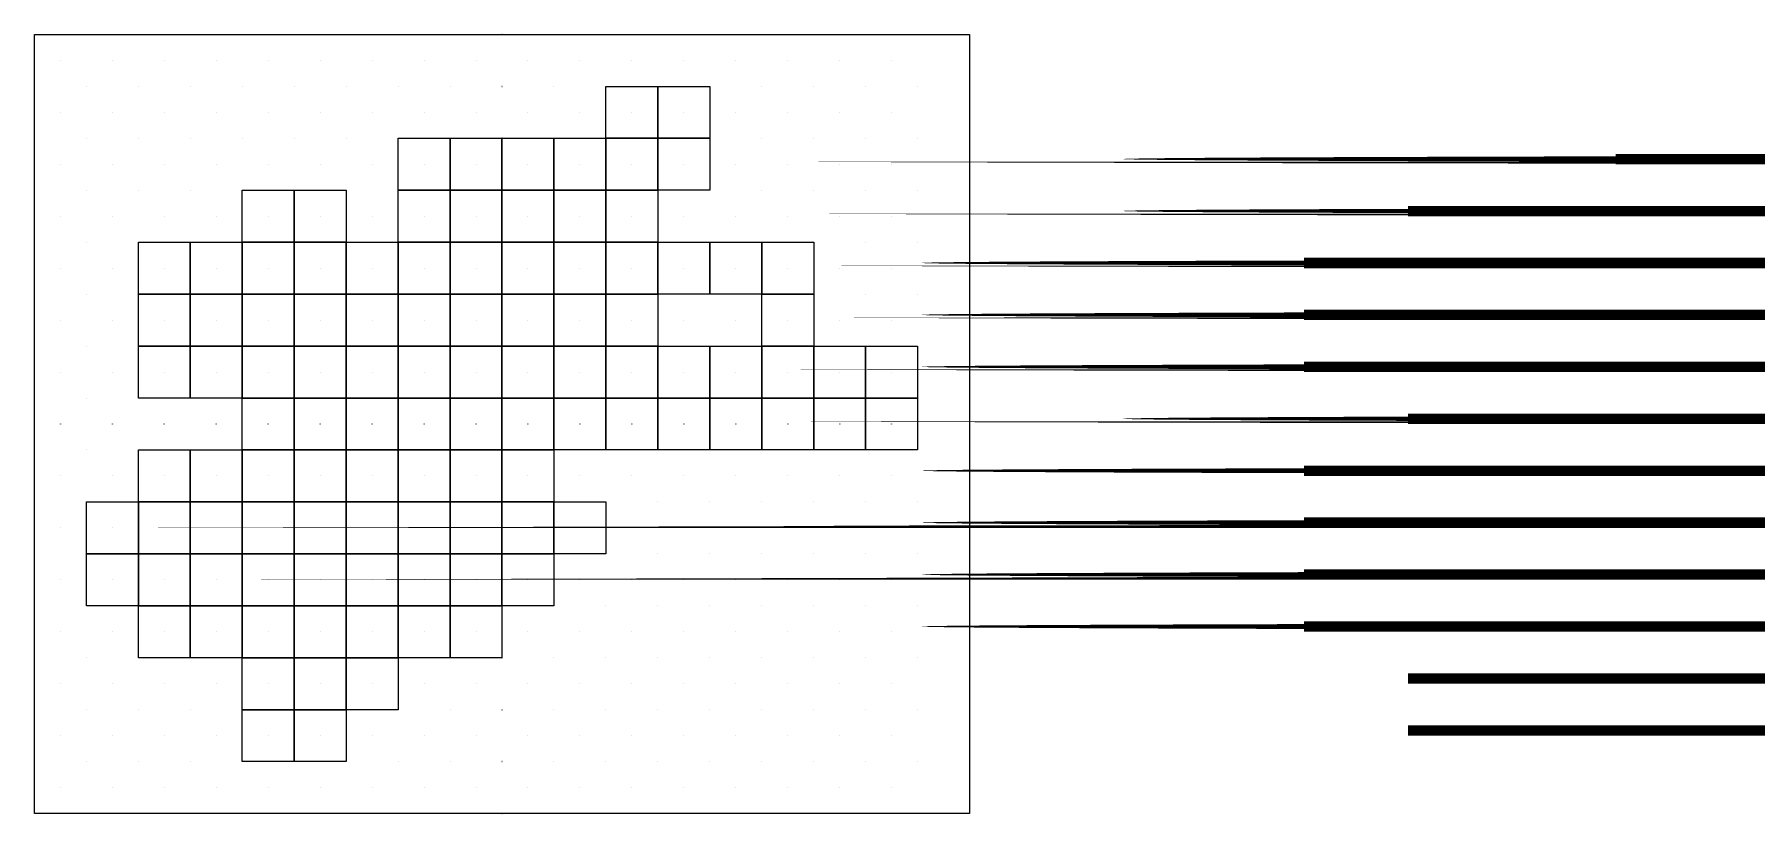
# Model space of a CAD drawing. Extents: x 0 to 2958125, y -1 to 75000.
# Drawn here: x 0 to 165747, y -1 to 75000 of the extents above; entities that cross this region are included whole.
import ezdxf

# ---------------------------------------------------------------- set-up
doc = ezdxf.new("R2010")
doc.units = 0
doc.header["$MEASUREMENT"] = 0
doc.header["$PDMODE"] = 33
doc.header["$PDSIZE"] = -3
for name, color, linetype in [('METRO3D_TILEGRID_LIMIT_LIN', 22, 'CONTINUOUS'), ('METRO3D_TILEGRID_POLY', 58, 'CONTINUOUS'), ('TILE_LABELS', 52, 'CONTINUOUS'), ('TILECENTERS', 171, 'CONTINUOUS'), ('TILECORNERS', 198, 'CONTINUOUS')]:
    doc.layers.add(name, color=color, linetype=linetype)

msp = doc.modelspace()

# ---------------------------------------------------------------- linework, layer by layer
at = {"layer": 'METRO3D_TILEGRID_LIMIT_LIN'}
msp.add_lwpolyline([(5000, 0), (0, 0), (0, 5000), (0, 10000), (0, 15000), (0, 20000), (0, 25000), (0, 30000), (0, 35000), (0, 40000), (0, 45000), (0, 50000), (0, 55000), (0, 60000), (0, 65000), (0, 70000), (0, 75000), (5000, 75000), (10000, 75000), (15000, 75000), (20000, 75000), (25000, 75000), (30000, 75000), (35000, 75000), (40000, 75000), (45000, 75000), (50000, 75000), (55000, 75000), (60000, 75000), (65000, 75000), (70000, 75000), (75000, 75000), (80000, 75000), (90000, 75000), (90000, 70000), (90000, 65000), (90000, 60000), (90000, 55000), (90000, 50000), (90000, 45000), (90000, 40000), (90000, 35000), (90000, 30000), (90000, 25000), (90000, 20000), (90000, 15000), (90000, 10000), (90000, 5000), (90000, 0), (80000, 0), (75000, 0), (70000, 0), (65000, 0), (60000, 0), (55000, 0), (50000, 0), (45000, 0), (40000, 0), (35000, 0), (30000, 0), (25000, 0), (20000, 0), (15000, 0), (10000, 0)], close=True, dxfattribs=at)
at = {"layer": 'METRO3D_TILEGRID_POLY'}
for points in [[(55000, 65000), (55000, 70000), (60000, 70000), (60000, 65000)], [(60000, 65000), (60000, 70000), (65000, 70000), (65000, 65000)], [(35000, 60000), (35000, 65000), (40000, 65000), (40000, 60000)], [(40000, 60000), (40000, 65000), (45000, 65000), (45000, 60000)], [(45000, 60000), (45000, 65000), (50000, 65000), (50000, 60000)], [(50000, 60000), (50000, 65000), (55000, 65000), (55000, 60000)], [(55000, 60000), (55000, 65000), (60000, 65000), (60000, 60000)], [(60000, 60000), (60000, 65000), (65000, 65000), (65000, 60000)], [(20000, 55000), (20000, 60000), (25000, 60000), (25000, 55000)], [(25000, 55000), (25000, 60000), (30000, 60000), (30000, 55000)], [(35000, 55000), (35000, 60000), (40000, 60000), (40000, 55000)], [(40000, 55000), (40000, 60000), (45000, 60000), (45000, 55000)], [(45000, 55000), (45000, 60000), (50000, 60000), (50000, 55000)], [(50000, 55000), (50000, 60000), (55000, 60000), (55000, 55000)], [(55000, 55000), (55000, 60000), (60000, 60000), (60000, 55000)], [(10000, 50000), (10000, 55000), (15000, 55000), (15000, 50000)], [(15000, 50000), (15000, 55000), (20000, 55000), (20000, 50000)], [(20000, 50000), (20000, 55000), (25000, 55000), (25000, 50000)], [(25000, 50000), (25000, 55000), (30000, 55000), (30000, 50000)], [(30000, 50000), (30000, 55000), (35000, 55000), (35000, 50000)], [(35000, 50000), (35000, 55000), (40000, 55000), (40000, 50000)], [(40000, 50000), (40000, 55000), (45000, 55000), (45000, 50000)], [(45000, 50000), (45000, 55000), (50000, 55000), (50000, 50000)], [(50000, 50000), (50000, 55000), (55000, 55000), (55000, 50000)], [(55000, 50000), (55000, 55000), (60000, 55000), (60000, 50000)], [(60000, 50000), (60000, 55000), (65000, 55000), (65000, 50000)], [(65000, 50000), (65000, 55000), (70000, 55000), (70000, 50000)], [(70000, 50000), (70000, 55000), (75000, 55000), (75000, 50000)], [(10000, 45000), (10000, 50000), (15000, 50000), (15000, 45000)], [(15000, 45000), (15000, 50000), (20000, 50000), (20000, 45000)], [(20000, 45000), (20000, 50000), (25000, 50000), (25000, 45000)], [(25000, 45000), (25000, 50000), (30000, 50000), (30000, 45000)], [(30000, 45000), (30000, 50000), (35000, 50000), (35000, 45000)], [(35000, 45000), (35000, 50000), (40000, 50000), (40000, 45000)], [(40000, 45000), (40000, 50000), (45000, 50000), (45000, 45000)], [(45000, 45000), (45000, 50000), (50000, 50000), (50000, 45000)], [(50000, 45000), (50000, 50000), (55000, 50000), (55000, 45000)], [(55000, 45000), (55000, 50000), (60000, 50000), (60000, 45000)], [(70000, 45000), (70000, 50000), (75000, 50000), (75000, 45000)], [(10000, 40000), (10000, 45000), (15000, 45000), (15000, 40000)], [(15000, 40000), (15000, 45000), (20000, 45000), (20000, 40000)], [(20000, 40000), (20000, 45000), (25000, 45000), (25000, 40000)], [(25000, 40000), (25000, 45000), (30000, 45000), (30000, 40000)], [(30000, 40000), (30000, 45000), (35000, 45000), (35000, 40000)], [(35000, 40000), (35000, 45000), (40000, 45000), (40000, 40000)], [(40000, 40000), (40000, 45000), (45000, 45000), (45000, 40000)], [(45000, 40000), (45000, 45000), (50000, 45000), (50000, 40000)], [(50000, 40000), (50000, 45000), (55000, 45000), (55000, 40000)], [(55000, 40000), (55000, 45000), (60000, 45000), (60000, 40000)], [(60000, 40000), (60000, 45000), (65000, 45000), (65000, 40000)], [(65000, 40000), (65000, 45000), (70000, 45000), (70000, 40000)], [(70000, 40000), (70000, 45000), (75000, 45000), (75000, 40000)], [(75000, 40000), (75000, 45000), (80000, 45000), (80000, 40000)], [(80000, 40000), (80000, 45000), (85000, 45000), (85000, 40000)], [(20000, 35000), (20000, 40000), (25000, 40000), (25000, 35000)], [(25000, 35000), (25000, 40000), (30000, 40000), (30000, 35000)], [(30000, 35000), (30000, 40000), (35000, 40000), (35000, 35000)], [(35000, 35000), (35000, 40000), (40000, 40000), (40000, 35000)], [(40000, 35000), (40000, 40000), (45000, 40000), (45000, 35000)], [(45000, 35000), (45000, 40000), (50000, 40000), (50000, 35000)], [(50000, 35000), (50000, 40000), (55000, 40000), (55000, 35000)], [(55000, 35000), (55000, 40000), (60000, 40000), (60000, 35000)], [(60000, 35000), (60000, 40000), (65000, 40000), (65000, 35000)], [(65000, 35000), (65000, 40000), (70000, 40000), (70000, 35000)], [(70000, 35000), (70000, 40000), (75000, 40000), (75000, 35000)], [(75000, 35000), (75000, 40000), (80000, 40000), (80000, 35000)], [(80000, 35000), (80000, 40000), (85000, 40000), (85000, 35000)], [(10000, 30000), (10000, 35000), (15000, 35000), (15000, 30000)], [(15000, 30000), (15000, 35000), (20000, 35000), (20000, 30000)], [(20000, 30000), (20000, 35000), (25000, 35000), (25000, 30000)], [(25000, 30000), (25000, 35000), (30000, 35000), (30000, 30000)], [(30000, 30000), (30000, 35000), (35000, 35000), (35000, 30000)], [(35000, 30000), (35000, 35000), (40000, 35000), (40000, 30000)], [(40000, 30000), (40000, 35000), (45000, 35000), (45000, 30000)], [(45000, 30000), (45000, 35000), (50000, 35000), (50000, 30000)], [(5000, 25000), (5000, 30000), (10000, 30000), (10000, 25000)], [(10000, 25000), (10000, 30000), (15000, 30000), (15000, 25000)], [(15000, 25000), (15000, 30000), (20000, 30000), (20000, 25000)], [(20000, 25000), (20000, 30000), (25000, 30000), (25000, 25000)], [(25000, 25000), (25000, 30000), (30000, 30000), (30000, 25000)], [(30000, 25000), (30000, 30000), (35000, 30000), (35000, 25000)], [(35000, 25000), (35000, 30000), (40000, 30000), (40000, 25000)], [(40000, 25000), (40000, 30000), (45000, 30000), (45000, 25000)], [(45000, 25000), (45000, 30000), (50000, 30000), (50000, 25000)], [(50000, 25000), (50000, 30000), (55000, 30000), (55000, 25000)], [(5000, 20000), (5000, 25000), (10000, 25000), (10000, 20000)], [(10000, 20000), (10000, 25000), (15000, 25000), (15000, 20000)], [(15000, 20000), (15000, 25000), (20000, 25000), (20000, 20000)], [(20000, 20000), (20000, 25000), (25000, 25000), (25000, 20000)], [(25000, 20000), (25000, 25000), (30000, 25000), (30000, 20000)], [(30000, 20000), (30000, 25000), (35000, 25000), (35000, 20000)], [(35000, 20000), (35000, 25000), (40000, 25000), (40000, 20000)], [(40000, 20000), (40000, 25000), (45000, 25000), (45000, 20000)], [(45000, 20000), (45000, 25000), (50000, 25000), (50000, 20000)], [(10000, 15000), (10000, 20000), (15000, 20000), (15000, 15000)], [(15000, 15000), (15000, 20000), (20000, 20000), (20000, 15000)], [(20000, 15000), (20000, 20000), (25000, 20000), (25000, 15000)], [(25000, 15000), (25000, 20000), (30000, 20000), (30000, 15000)], [(30000, 15000), (30000, 20000), (35000, 20000), (35000, 15000)], [(35000, 15000), (35000, 20000), (40000, 20000), (40000, 15000)], [(40000, 15000), (40000, 20000), (45000, 20000), (45000, 15000)], [(20000, 10000), (20000, 15000), (25000, 15000), (25000, 10000)], [(25000, 10000), (25000, 15000), (30000, 15000), (30000, 10000)], [(30000, 10000), (30000, 15000), (35000, 15000), (35000, 10000)], [(20000, 5000), (20000, 10000), (25000, 10000), (25000, 5000)], [(25000, 5000), (25000, 10000), (30000, 10000), (30000, 5000)]]:
    msp.add_lwpolyline(points, close=True, dxfattribs=at)
at = {"layer": 'TILECENTERS'}
for p in [(2500, 72500), (7500, 72500), (12500, 72500), (17500, 72500), (22500, 72500), (27500, 72500), (32500, 72500), (37500, 72500), (42500, 72500), (47500, 72500), (52500, 72500), (57500, 72500), (62500, 72500), (67500, 72500), (72500, 72500), (77500, 72500), (82500, 72500), (2500, 67500), (7500, 67500), (12500, 67500), (17500, 67500), (22500, 67500), (27500, 67500), (32500, 67500), (37500, 67500), (42500, 67500), (47500, 67500), (52500, 67500), (57500, 67500), (62500, 67500), (67500, 67500), (72500, 67500), (77500, 67500), (82500, 67500), (2500, 62500), (7500, 62500), (12500, 62500), (17500, 62500), (22500, 62500), (27500, 62500), (32500, 62500), (37500, 62500), (42500, 62500), (47500, 62500), (52500, 62500), (57500, 62500), (62500, 62500), (67500, 62500), (72500, 62500), (77500, 62500), (82500, 62500), (2500, 57500), (7500, 57500), (12500, 57500), (17500, 57500), (22500, 57500), (27500, 57500), (32500, 57500), (37500, 57500), (42500, 57500), (47500, 57500), (52500, 57500), (57500, 57500), (62500, 57500), (67500, 57500), (72500, 57500), (77500, 57500), (82500, 57500), (2500, 52500), (7500, 52500), (12500, 52500), (17500, 52500), (22500, 52500), (27500, 52500), (32500, 52500), (37500, 52500), (42500, 52500), (47500, 52500), (52500, 52500), (57500, 52500), (62500, 52500), (67500, 52500), (72500, 52500), (77500, 52500), (82500, 52500), (2500, 47500), (7500, 47500), (12500, 47500), (17500, 47500), (22500, 47500), (27500, 47500), (32500, 47500), (37500, 47500), (42500, 47500), (47500, 47500), (52500, 47500), (57500, 47500), (62500, 47500), (67500, 47500), (72500, 47500), (77500, 47500), (82500, 47500), (2500, 42500), (7500, 42500), (12500, 42500), (17500, 42500), (22500, 42500), (27500, 42500), (32500, 42500), (37500, 42500), (42500, 42500), (47500, 42500), (52500, 42500), (57500, 42500), (62500, 42500), (67500, 42500), (72500, 42500), (77500, 42500), (82500, 42500), (2500, 37500), (7500, 37500), (12500, 37500), (17500, 37500), (22500, 37500), (27500, 37500), (32500, 37500), (37500, 37500), (42500, 37500), (47500, 37500), (52500, 37500), (57500, 37500), (62500, 37500), (67500, 37500), (72500, 37500), (77500, 37500), (82500, 37500), (2500, 32500), (7500, 32500), (12500, 32500), (17500, 32500), (22500, 32500), (27500, 32500), (32500, 32500), (37500, 32500), (42500, 32500), (47500, 32500), (52500, 32500), (57500, 32500), (62500, 32500), (67500, 32500), (72500, 32500), (77500, 32500), (82500, 32500), (2500, 27500), (7500, 27500), (12500, 27500), (17500, 27500), (22500, 27500), (27500, 27500), (32500, 27500), (37500, 27500), (42500, 27500), (47500, 27500), (52500, 27500), (57500, 27500), (62500, 27500), (67500, 27500), (72500, 27500), (77500, 27500), (82500, 27500), (2500, 22500), (7500, 22500), (12500, 22500), (17500, 22500), (22500, 22500), (27500, 22500), (32500, 22500), (37500, 22500), (42500, 22500), (47500, 22500), (52500, 22500), (57500, 22500), (62500, 22500), (67500, 22500), (72500, 22500), (77500, 22500), (82500, 22500), (2500, 17500), (7500, 17500), (12500, 17500), (17500, 17500), (22500, 17500), (27500, 17500), (32500, 17500), (37500, 17500), (42500, 17500), (47500, 17500), (52500, 17500), (57500, 17500), (62500, 17500), (67500, 17500), (72500, 17500), (77500, 17500), (82500, 17500), (2500, 12500), (7500, 12500), (12500, 12500), (17500, 12500), (22500, 12500), (27500, 12500), (32500, 12500), (37500, 12500), (42500, 12500), (47500, 12500), (52500, 12500), (57500, 12500), (62500, 12500), (67500, 12500), (72500, 12500), (77500, 12500), (82500, 12500), (2500, 7500), (7500, 7500), (12500, 7500), (17500, 7500), (22500, 7500), (27500, 7500), (32500, 7500), (37500, 7500), (42500, 7500), (47500, 7500), (52500, 7500), (57500, 7500), (62500, 7500), (67500, 7500), (72500, 7500), (77500, 7500), (82500, 7500), (2500, 2500), (7500, 2500), (12500, 2500), (17500, 2500), (22500, 2500), (27500, 2500), (32500, 2500), (37500, 2500), (42500, 2500), (47500, 2500), (52500, 2500), (57500, 2500), (62500, 2500), (67500, 2500), (72500, 2500), (77500, 2500), (82500, 2500)]:
    msp.add_point(p, dxfattribs=at)
at = {"layer": 'TILECORNERS'}
for p in [(0, 75000), (5000, 75000), (10000, 75000), (15000, 75000), (20000, 75000), (25000, 75000), (30000, 75000), (35000, 75000), (40000, 75000), (45000, 75000), (50000, 75000), (55000, 75000), (60000, 75000), (65000, 75000), (70000, 75000), (75000, 75000), (80000, 75000), (85000, 75000), (0, 70000), (5000, 70000), (10000, 70000), (15000, 70000), (20000, 70000), (25000, 70000), (30000, 70000), (35000, 70000), (40000, 70000), (45000, 70000), (50000, 70000), (55000, 70000), (60000, 70000), (65000, 70000), (70000, 70000), (75000, 70000), (80000, 70000), (85000, 70000), (0, 65000), (5000, 65000), (10000, 65000), (15000, 65000), (20000, 65000), (25000, 65000), (30000, 65000), (35000, 65000), (40000, 65000), (45000, 65000), (50000, 65000), (55000, 65000), (60000, 65000), (65000, 65000), (70000, 65000), (75000, 65000), (80000, 65000), (85000, 65000), (0, 60000), (5000, 60000), (10000, 60000), (15000, 60000), (20000, 60000), (25000, 60000), (30000, 60000), (35000, 60000), (40000, 60000), (45000, 60000), (50000, 60000), (55000, 60000), (60000, 60000), (65000, 60000), (70000, 60000), (75000, 60000), (80000, 60000), (85000, 60000), (0, 55000), (5000, 55000), (10000, 55000), (15000, 55000), (20000, 55000), (25000, 55000), (30000, 55000), (35000, 55000), (40000, 55000), (45000, 55000), (50000, 55000), (55000, 55000), (60000, 55000), (65000, 55000), (70000, 55000), (75000, 55000), (80000, 55000), (85000, 55000), (0, 50000), (5000, 50000), (10000, 50000), (15000, 50000), (20000, 50000), (25000, 50000), (30000, 50000), (35000, 50000), (40000, 50000), (45000, 50000), (50000, 50000), (55000, 50000), (60000, 50000), (65000, 50000), (70000, 50000), (75000, 50000), (80000, 50000), (85000, 50000), (0, 45000), (5000, 45000), (10000, 45000), (15000, 45000), (20000, 45000), (25000, 45000), (30000, 45000), (35000, 45000), (40000, 45000), (45000, 45000), (50000, 45000), (55000, 45000), (60000, 45000), (65000, 45000), (70000, 45000), (75000, 45000), (80000, 45000), (85000, 45000), (0, 40000), (5000, 40000), (10000, 40000), (15000, 40000), (20000, 40000), (25000, 40000), (30000, 40000), (35000, 40000), (40000, 40000), (45000, 40000), (50000, 40000), (55000, 40000), (60000, 40000), (65000, 40000), (70000, 40000), (75000, 40000), (80000, 40000), (85000, 40000), (0, 35000), (5000, 35000), (10000, 35000), (15000, 35000), (20000, 35000), (25000, 35000), (30000, 35000), (35000, 35000), (40000, 35000), (45000, 35000), (50000, 35000), (55000, 35000), (60000, 35000), (65000, 35000), (70000, 35000), (75000, 35000), (80000, 35000), (85000, 35000), (0, 30000), (5000, 30000), (10000, 30000), (15000, 30000), (20000, 30000), (25000, 30000), (30000, 30000), (35000, 30000), (40000, 30000), (45000, 30000), (50000, 30000), (55000, 30000), (60000, 30000), (65000, 30000), (70000, 30000), (75000, 30000), (80000, 30000), (85000, 30000), (0, 25000), (5000, 25000), (10000, 25000), (15000, 25000), (20000, 25000), (25000, 25000), (30000, 25000), (35000, 25000), (40000, 25000), (45000, 25000), (50000, 25000), (55000, 25000), (60000, 25000), (65000, 25000), (70000, 25000), (75000, 25000), (80000, 25000), (85000, 25000), (0, 20000), (5000, 20000), (10000, 20000), (15000, 20000), (20000, 20000), (25000, 20000), (30000, 20000), (35000, 20000), (40000, 20000), (45000, 20000), (50000, 20000), (55000, 20000), (60000, 20000), (65000, 20000), (70000, 20000), (75000, 20000), (80000, 20000), (85000, 20000), (0, 15000), (5000, 15000), (10000, 15000), (15000, 15000), (20000, 15000), (25000, 15000), (30000, 15000), (35000, 15000), (40000, 15000), (45000, 15000), (50000, 15000), (55000, 15000), (60000, 15000), (65000, 15000), (70000, 15000), (75000, 15000), (80000, 15000), (85000, 15000), (0, 10000), (5000, 10000), (10000, 10000), (15000, 10000), (20000, 10000), (25000, 10000), (30000, 10000), (35000, 10000), (40000, 10000), (45000, 10000), (50000, 10000), (55000, 10000), (60000, 10000), (65000, 10000), (70000, 10000), (75000, 10000), (80000, 10000), (85000, 10000), (0, 5000), (5000, 5000), (10000, 5000), (15000, 5000), (20000, 5000), (25000, 5000), (30000, 5000), (35000, 5000), (40000, 5000), (45000, 5000), (50000, 5000), (55000, 5000), (60000, 5000), (65000, 5000), (70000, 5000), (75000, 5000), (80000, 5000), (85000, 5000), (0, 0), (5000, 0), (10000, 0), (15000, 0), (20000, 0), (25000, 0), (30000, 0), (35000, 0), (40000, 0), (45000, 0), (50000, 0), (55000, 0), (60000, 0), (65000, 0), (70000, 0), (75000, 0), (80000, 0), (85000, 0)]:
    msp.add_point(p, dxfattribs=at)

# ---------------------------------------------------------------- texts
at = {"layer": 'TILE_LABELS', "width": 1000}
for s, p in [('J-2', (52500, 62500)), ('G-2', (37500, 62500)), ('H-2', (42500, 62500)), ('J-3', (52500, 57500)), ('G-3', (37500, 57500)), ('D-3', (22500, 57500)), ('E-3', (27500, 57500)), ('H-3', (42500, 57500)), ('J-4', (52500, 52500)), ('C-4', (17500, 52500)), ('G-4', (37500, 52500)), ('B-4', (12500, 52500)), ('D-4', (22500, 52500)), ('E-4', (27500, 52500)), ('F-4', (32500, 52500)), ('H-4', (42500, 52500)), ('J-5', (52500, 47500)), ('C-5', (17500, 47500)), ('G-5', (37500, 47500)), ('B-5', (12500, 47500)), ('D-5', (22500, 47500)), ('E-5', (27500, 47500)), ('F-5', (32500, 47500)), ('H-5', (42500, 47500)), ('J-6', (52500, 42500)), ('C-6', (17500, 42500)), ('G-6', (37500, 42500)), ('B-6', (12500, 42500)), ('D-6', (22500, 42500)), ('E-6', (27500, 42500)), ('O-6', (77500, 42500)), ('F-6', (32500, 42500)), ('H-6', (42500, 42500)), ('J-7', (52500, 37500)), ('G-7', (37500, 37500)), ('D-7', (22500, 37500)), ('E-7', (27500, 37500)), ('O-7', (77500, 37500)), ('F-7', (32500, 37500)), ('H-7', (42500, 37500)), ('C-8', (17500, 32500)), ('G-8', (37500, 32500)), ('B-8', (12500, 32500)), ('D-8', (22500, 32500)), ('E-8', (27500, 32500)), ('F-8', (32500, 32500)), ('H-8', (42500, 32500)), ('A-9', (7500, 27500)), ('J-9', (52500, 27500)), ('C-9', (17500, 27500)), ('G-9', (37500, 27500)), ('B-9', (12500, 27500)), ('D-9', (22500, 27500)), ('E-9', (27500, 27500)), ('F-9', (32500, 27500)), ('H-9', (42500, 27500)), ('A-10', (7500, 22500)), ('C-10', (17500, 22500)), ('G-10', (37500, 22500)), ('B-10', (12500, 22500)), ('D-10', (22500, 22500)), ('E-10', (27500, 22500)), ('F-10', (32500, 22500)), ('H-10', (42500, 22500)), ('C-11', (17500, 17500)), ('G-11', (37500, 17500)), ('B-11', (12500, 17500)), ('D-11', (22500, 17500)), ('E-11', (27500, 17500)), ('F-11', (32500, 17500)), ('H-11', (42500, 17500)), ('D-12', (22500, 12500)), ('E-12', (27500, 12500)), ('F-12', (32500, 12500)), ('D-13', (22500, 7500)), ('E-13', (27500, 7500))]:
    msp.add_text(s, height=1000, dxfattribs=at).set_placement(p)

doc.saveas('drawing.dxf')
